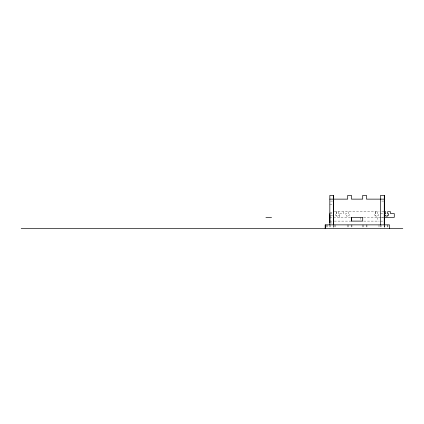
<?xml version="1.0" encoding="UTF-8"?>
<svg xmlns="http://www.w3.org/2000/svg" width="424" height="424" viewBox="0 0 424 424"><rect width="100%" height="100%" fill="white"/><g stroke="black" fill="none" stroke-linecap="round" stroke-linejoin="round"><path stroke-width="0.32" stroke-dasharray="2.12 1.59" d="M330.455 201.077L332.994 201.077M381.786 201.077L383.699 201.077M329.856 204.834L332.994 204.834M334.207 211.719L379.162 211.719M381.78 211.719L383.089 211.719M329.856 212.657L332.994 212.657M329.824 213.595L332.994 213.595M380.529 213.569L383.699 213.595M330.46 215.477L332.962 215.477M380.535 217.332L383.662 217.332M329.83 217.353L351.167 217.353M363.601 217.353L384.329 217.353M329.84 221.111L332.983 221.111M334.26 221.111L350.775 221.111M363.766 221.111L379.231 221.111M380.545 221.111L383.688 221.111M329.835 222.987L332.962 222.987M387.928 224.863L387.928 227.995M387.446 224.863L387.446 227.995M384.801 224.863L384.801 227.995M384.314 224.863L384.314 228.621M384.303 225.489L384.298 227.995M381.044 224.863L381.044 227.995M380.561 224.863L380.545 228.621M378.992 224.863L378.992 227.995M377.604 211.719L377.646 213.791L378.696 213.791L378.696 215.281L377.604 215.281L377.604 216.102L375.728 216.102L375.728 215.281M377.418 217.353L377.418 221.111M375.765 211.719L375.765 213.791L374.678 213.791L374.721 215.281L375.765 215.281L375.765 216.102M375.728 211.719L375.728 213.791M366.961 224.863L366.961 227.995M366.474 224.863L366.474 227.995M363.204 224.863L363.204 227.995M362.716 224.863L362.716 227.995M360.517 217.353L360.517 220.48M351.936 224.863L351.936 227.995M351.448 224.863L351.448 227.995M348.369 211.719L348.369 213.791L349.418 213.791L349.418 215.281L348.369 215.281L348.369 216.102L346.493 216.102L346.493 215.281L345.443 215.281L345.443 213.791L346.493 213.791L346.493 211.719M348.178 224.863L348.178 227.995M347.696 224.863L347.696 227.995M343.567 211.719L343.567 213.595L339.81 213.595L339.81 217.353M338.426 211.719L338.389 213.791L339.476 213.791L339.433 215.281L338.389 215.281L338.389 216.102L336.508 216.102L336.508 215.281M336.55 211.719L336.55 213.791L335.458 213.791L335.458 215.281L336.55 215.281L336.55 216.102M336.508 211.719L336.508 213.791M335.177 224.863L335.177 227.995M334.096 224.863L334.096 227.995M333.609 224.863L333.609 228.621M333.593 225.489L333.598 227.995M330.338 224.863L330.338 227.995M329.856 224.863L329.84 228.621M327.211 224.863L327.211 227.995M326.724 224.863L326.724 227.995"/><path stroke-width="0.64" d="M329.861 213.595L329.835 222.839M384.329 217.348L384.287 213.569M329.83 216.086L329.835 215.62M384.303 195.379L384.282 224.863L384.314 195.379L380.545 195.379L380.561 224.863M329.824 199.137L347.696 199.137L347.696 195.379L351.448 195.379L351.448 199.137L362.716 199.137L362.716 195.379L366.474 195.379L366.474 199.137L384.298 199.137M383.746 211.719L385.713 211.719L385.713 213.791L384.663 213.791L384.663 215.281L385.713 215.281L385.713 216.102L387.589 216.102L387.589 215.281L388.638 215.281L388.638 213.791L387.589 213.791L387.589 211.719L390.515 211.719L390.515 213.595L394.272 213.595L394.272 217.353L384.054 217.353M265.928 217.353L271.561 217.353M351.438 217.353L362.716 217.353L362.706 221.111L351.438 221.111L351.438 217.353L351.448 221.111M21.2 228.621L402.8 228.621M329.824 224.863L329.84 195.379L333.609 195.379L333.609 224.863M329.835 222.722L329.83 219.913M329.835 215.896L329.835 218.546M389.497 228.621L389.497 224.863L325.16 224.863L325.16 228.621M333.593 195.379L333.577 224.863M325.648 224.863L325.648 228.621"/></g></svg>
